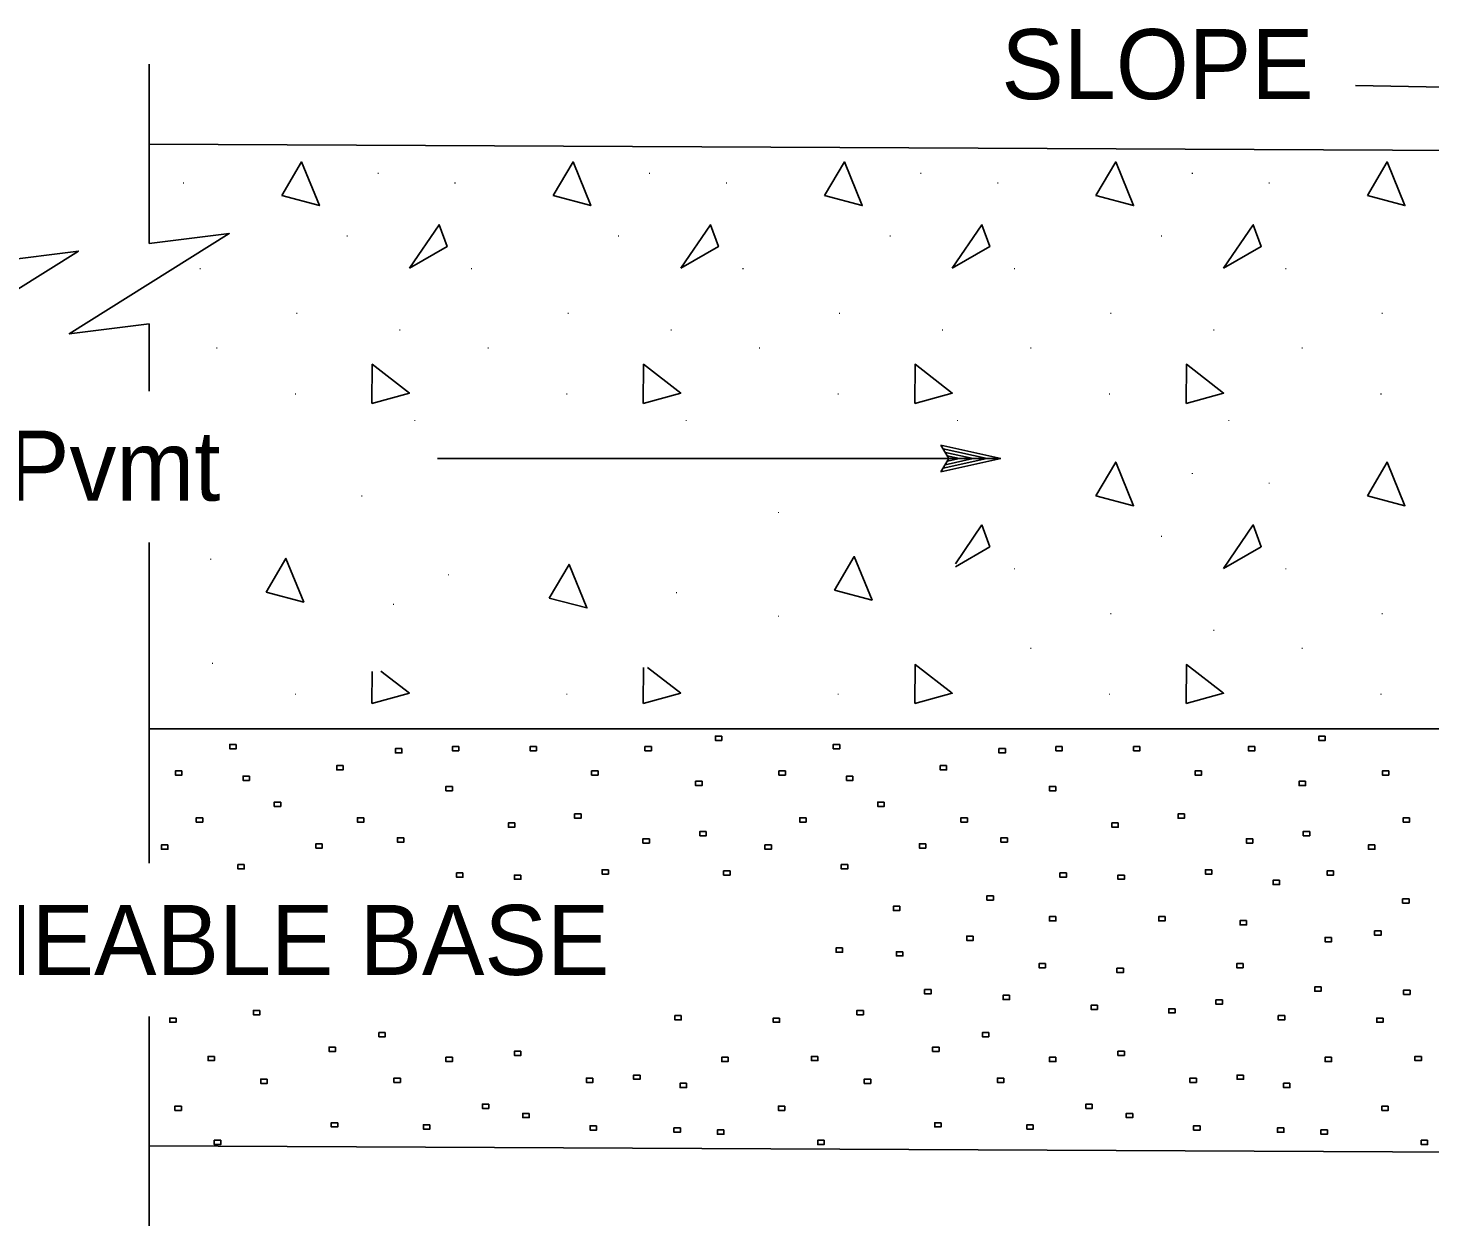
# Model space of a CAD drawing. Extents: x -894 to 866, y -476 to 714.
# Drawn here: x -412.6 to -272.5, y -289.4 to -169.7 of the extents above; entities that cross this region are included whole.
import ezdxf

# ---------------------------------------------------------------- set-up
doc = ezdxf.new("R2010")
doc.units = 0
for name, color, linetype in [('56 Stage 3 Anno', 7, 'Continuous'), ('57 Undefined', 7, 'Continuous'), ('59 Sndwall Anno', 7, 'Continuous'), ('60 Nongeo Data', 7, 'Continuous')]:
    doc.layers.add(name, color=color, linetype=linetype)

msp = doc.modelspace()

# ---------------------------------------------------------------- linework, layer by layer
at = {"layer": '56 Stage 3 Anno'}
for p, q in [((-279.9142, -175.4239), (-263.0599, -175.718)), ((-320.5685, -212.702), (-321.3685, -211.3619)), ((-321.3685, -211.3619), (-321.3685, -211.3619)), ((-321.3685, -211.3619), (-315.3685, -212.702)), ((-371.7022, -212.702), (-315.3685, -212.702)), ((-315.3685, -212.702), (-321.3685, -214.032)), ((-321.3685, -214.032), (-320.5685, -212.702)), ((-321.1519, -211.7178), (-316.7484, -212.7013)), ((-316.7594, -212.7052), (-321.1338, -213.6725)), ((-318.1311, -212.6997), (-320.9563, -213.3261)), ((-320.9181, -212.0772), (-318.1311, -212.6997)), ((-320.7421, -212.4241), (-319.5126, -212.6985)), ((-319.5126, -212.6985), (-320.7216, -212.9666)), ((-315.3685, -212.702), (-315.3685, -212.702)), ((-321.3685, -214.032), (-321.3685, -214.032))]:
    msp.add_line(p, q, dxfattribs=at)
at = {"layer": '59 Sndwall Anno'}
for points in [[(-387.2463, -186.4231), (-385.2683, -183.0585), (-383.4876, -187.4121)], [(-360.1192, -186.4231), (-358.1416, -183.0585), (-356.3609, -187.4121)], [(-332.9925, -186.4231), (-331.0149, -183.0585), (-329.2342, -187.4121)], [(-305.8657, -186.4231), (-303.8882, -183.0585), (-302.1075, -187.4121)], [(-278.739, -186.4231), (-276.7615, -183.0585), (-274.9808, -187.4121)], [(-374.4896, -193.6857), (-371.5231, -189.3322), (-370.7314, -191.5081)], [(-347.3629, -193.6857), (-344.3964, -189.3322), (-343.6046, -191.5081)], [(-320.2362, -193.6857), (-317.2697, -189.3322), (-316.4779, -191.5081)], [(-293.1095, -193.6857), (-290.1429, -189.3322), (-289.3508, -191.5081)], [(-378.2388, -207.1829), (-378.2085, -203.2802), (-374.4896, -206.1601)], [(-351.1121, -207.1829), (-351.0818, -203.2802), (-347.3629, -206.1601)], [(-323.9854, -207.1829), (-323.9551, -203.2802), (-320.2362, -206.1601)], [(-296.8587, -207.1829), (-296.8284, -203.2802), (-293.1095, -206.1601)], [(-305.8657, -216.423), (-303.8882, -213.0585), (-302.1075, -217.412)], [(-278.739, -216.423), (-276.7615, -213.0585), (-274.9808, -217.412)], [(-293.1095, -223.6856), (-290.1429, -219.3321), (-289.3508, -221.5081)], [(-388.8175, -226.0486), (-386.84, -222.6837), (-385.0593, -227.0372)], [(-332.0106, -225.8522), (-330.0326, -222.4872), (-328.2519, -226.8411)], [(-360.5121, -226.638), (-358.5345, -223.273), (-356.7538, -227.6266)], [(-323.9854, -237.1828), (-323.9551, -233.2801), (-320.2362, -236.16)], [(-296.8587, -237.1828), (-296.8284, -233.2801), (-293.1095, -236.16)], [(-343.2657, -240.4384), (-343.9109, -240.4384), (-343.9109, -240.8687), (-343.2657, -240.8687)], [(-282.9422, -240.4384), (-283.5874, -240.4384), (-283.5874, -240.8687), (-282.9422, -240.8687)], [(-391.8065, -241.2667), (-392.4518, -241.2667), (-392.4518, -241.697), (-391.8065, -241.697)], [(-375.2467, -241.6809), (-375.892, -241.6809), (-375.892, -242.1112), (-375.2467, -242.1112)], [(-369.5542, -241.4738), (-370.1995, -241.4738), (-370.1995, -241.9041), (-369.5542, -241.9041)], [(-361.792, -241.4738), (-362.4373, -241.4738), (-362.4373, -241.9041), (-361.792, -241.9041)], [(-350.3034, -241.4738), (-350.9487, -241.4738), (-350.9487, -241.9041), (-350.3034, -241.9041)], [(-331.483, -241.2667), (-332.1283, -241.2667), (-332.1283, -241.697), (-331.483, -241.697)], [(-314.9232, -241.6809), (-315.5685, -241.6809), (-315.5685, -242.1112), (-314.9232, -242.1112)], [(-309.2307, -241.4738), (-309.876, -241.4738), (-309.876, -241.9041), (-309.2307, -241.9041)], [(-301.4685, -241.4738), (-302.1138, -241.4738), (-302.1138, -241.9041), (-301.4685, -241.9041)], [(-289.9799, -241.4738), (-290.6252, -241.4738), (-290.6252, -241.9041), (-289.9799, -241.9041)], [(-381.118, -243.3876), (-381.7632, -243.3876), (-381.7632, -243.8179), (-381.118, -243.8179)], [(-320.7944, -243.3876), (-321.4397, -243.3876), (-321.4397, -243.8179), (-320.7944, -243.8179)], [(-397.2392, -243.908), (-397.8845, -243.908), (-397.8845, -244.3383), (-397.2392, -244.3383)], [(-390.4786, -244.4285), (-391.1238, -244.4285), (-391.1238, -244.8588), (-390.4786, -244.8588)], [(-355.6365, -243.908), (-356.2818, -243.908), (-356.2818, -244.3383), (-355.6365, -244.3383)], [(-345.2361, -244.949), (-345.8814, -244.949), (-345.8814, -245.3793), (-345.2361, -245.3793)], [(-336.9157, -243.908), (-337.561, -243.908), (-337.561, -244.3383), (-336.9157, -244.3383)], [(-330.1551, -244.4285), (-330.8003, -244.4285), (-330.8003, -244.8588), (-330.1551, -244.8588)], [(-295.313, -243.908), (-295.9583, -243.908), (-295.9583, -244.3383), (-295.313, -244.3383)], [(-284.9126, -244.949), (-285.5579, -244.949), (-285.5579, -245.3793), (-284.9126, -245.3793)], [(-276.5922, -243.908), (-277.2374, -243.908), (-277.2374, -244.3383), (-276.5922, -244.3383)], [(-370.1975, -245.4691), (-370.8428, -245.4691), (-370.8428, -245.8994), (-370.1975, -245.8994)], [(-309.874, -245.4691), (-310.5193, -245.4691), (-310.5193, -245.8994), (-309.874, -245.8994)], [(-387.3585, -247.0301), (-388.0038, -247.0301), (-388.0038, -247.4604), (-387.3585, -247.4604)], [(-327.035, -247.0301), (-327.6803, -247.0301), (-327.6803, -247.4604), (-327.035, -247.4604)], [(-395.1589, -248.5911), (-395.8041, -248.5911), (-395.8041, -249.0214), (-395.1589, -249.0214)], [(-379.038, -248.5911), (-379.6833, -248.5911), (-379.6833, -249.0214), (-379.038, -249.0214)], [(-363.957, -249.1116), (-364.6022, -249.1116), (-364.6022, -249.5419), (-363.957, -249.5419)], [(-357.3416, -248.2053), (-357.9869, -248.2053), (-357.9869, -248.6356), (-357.3416, -248.6356)], [(-334.8354, -248.5911), (-335.4806, -248.5911), (-335.4806, -249.0214), (-334.8354, -249.0214)], [(-318.7145, -248.5911), (-319.3598, -248.5911), (-319.3598, -249.0214), (-318.7145, -249.0214)], [(-303.6335, -249.1116), (-304.2787, -249.1116), (-304.2787, -249.5419), (-303.6335, -249.5419)], [(-297.0181, -248.2053), (-297.6634, -248.2053), (-297.6634, -248.6356), (-297.0181, -248.6356)], [(-274.5119, -248.5911), (-275.1571, -248.5911), (-275.1571, -249.0214), (-274.5119, -249.0214)], [(-375.0396, -250.5872), (-375.6849, -250.5872), (-375.6849, -251.0175), (-375.0396, -251.0175)], [(-350.5105, -250.6911), (-351.1558, -250.6911), (-351.1558, -251.1214), (-350.5105, -251.1214)], [(-344.818, -249.9659), (-345.4633, -249.9659), (-345.4633, -250.3962), (-344.818, -250.3962)], [(-314.7161, -250.5872), (-315.3614, -250.5872), (-315.3614, -251.0175), (-314.7161, -251.0175)], [(-290.187, -250.6911), (-290.8323, -250.6911), (-290.8323, -251.1214), (-290.187, -251.1214)], [(-284.4945, -249.9659), (-285.1398, -249.9659), (-285.1398, -250.3962), (-284.4945, -250.3962)], [(-398.6372, -251.3123), (-399.2825, -251.3123), (-399.2825, -251.7427), (-398.6372, -251.7427)], [(-383.1983, -251.1931), (-383.8435, -251.1931), (-383.8435, -251.6234), (-383.1983, -251.6234)], [(-338.3137, -251.3123), (-338.959, -251.3123), (-338.959, -251.7427), (-338.3137, -251.7427)], [(-322.8748, -251.1931), (-323.52, -251.1931), (-323.52, -251.6234), (-322.8748, -251.6234)], [(-277.9902, -251.3123), (-278.6355, -251.3123), (-278.6355, -251.7427), (-277.9902, -251.7427)], [(-390.9986, -253.2745), (-391.6439, -253.2745), (-391.6439, -253.7049), (-390.9986, -253.7049)], [(-330.6751, -253.2745), (-331.3204, -253.2745), (-331.3204, -253.7049), (-330.6751, -253.7049)], [(-369.1404, -254.1084), (-369.7857, -254.1084), (-369.7857, -254.5387), (-369.1404, -254.5387)], [(-363.3444, -254.3155), (-363.9896, -254.3155), (-363.9896, -254.7458), (-363.3444, -254.7458)], [(-354.5964, -253.795), (-355.2416, -253.795), (-355.2416, -254.2253), (-354.5964, -254.2253)], [(-342.4377, -253.9013), (-343.083, -253.9013), (-343.083, -254.3316), (-342.4377, -254.3316)], [(-308.8169, -254.1084), (-309.4622, -254.1084), (-309.4622, -254.5387), (-308.8169, -254.5387)], [(-303.0209, -254.3155), (-303.6661, -254.3155), (-303.6661, -254.7458), (-303.0209, -254.7458)], [(-294.2728, -253.795), (-294.9181, -253.795), (-294.9181, -254.2253), (-294.2728, -254.2253)], [(-287.5126, -254.8356), (-288.1579, -254.8356), (-288.1579, -255.2659), (-287.5126, -255.2659)], [(-282.1142, -253.9013), (-282.7595, -253.9013), (-282.7595, -254.3316), (-282.1142, -254.3316)], [(-316.1145, -256.3966), (-316.7598, -256.3966), (-316.7598, -256.8269), (-316.1145, -256.8269)], [(-325.4748, -257.4371), (-326.12, -257.4371), (-326.12, -257.8675), (-325.4748, -257.8675)], [(-274.5749, -256.6974), (-275.2201, -256.6974), (-275.2201, -257.1277), (-274.5749, -257.1277)], [(-309.874, -258.4781), (-310.5193, -258.4781), (-310.5193, -258.9084), (-309.874, -258.9084)], [(-298.9532, -258.4781), (-299.5984, -258.4781), (-299.5984, -258.9084), (-298.9532, -258.9084)], [(-290.8079, -258.8722), (-291.4532, -258.8722), (-291.4532, -259.3025), (-290.8079, -259.3025)], [(-318.1315, -260.4257), (-318.7767, -260.4257), (-318.7767, -260.856), (-318.1315, -260.856)], [(-282.3122, -260.5596), (-282.9575, -260.5596), (-282.9575, -260.9899), (-282.3122, -260.9899)], [(-277.3693, -259.908), (-278.0146, -259.908), (-278.0146, -260.3383), (-277.3693, -260.3383)], [(-331.1952, -261.6001), (-331.8405, -261.6001), (-331.8405, -262.0304), (-331.1952, -262.0304)], [(-325.1696, -261.9793), (-325.8149, -261.9793), (-325.8149, -262.4096), (-325.1696, -262.4096)], [(-310.9142, -263.1611), (-311.5594, -263.1611), (-311.5594, -263.5915), (-310.9142, -263.5915)], [(-291.1528, -263.1611), (-291.7981, -263.1611), (-291.7981, -263.5915), (-291.1528, -263.5915)], [(-303.1244, -263.6363), (-303.7697, -263.6363), (-303.7697, -264.0667), (-303.1244, -264.0667)], [(-322.3547, -265.7631), (-323, -265.7631), (-323, -266.1934), (-322.3547, -266.1934)], [(-283.3563, -265.5005), (-284.0016, -265.5005), (-284.0016, -265.9308), (-283.3563, -265.9308)], [(-274.4713, -265.8111), (-275.1166, -265.8111), (-275.1166, -266.2415), (-274.4713, -266.2415)], [(-314.509, -266.3289), (-315.1543, -266.3289), (-315.1543, -266.7592), (-314.509, -266.7592)], [(-305.7138, -267.3241), (-306.359, -267.3241), (-306.359, -267.7544), (-305.7138, -267.7544)], [(-293.2331, -266.8037), (-293.8784, -266.8037), (-293.8784, -267.234), (-293.2331, -267.234)], [(-397.8093, -268.6072), (-398.4545, -268.6072), (-398.4545, -269.0375), (-397.8093, -269.0375)], [(-389.4388, -267.8446), (-390.0841, -267.8446), (-390.0841, -268.2749), (-389.4388, -268.2749)], [(-347.316, -268.3647), (-347.9613, -268.3647), (-347.9613, -268.795), (-347.316, -268.795)], [(-337.4858, -268.6072), (-338.131, -268.6072), (-338.131, -269.0375), (-337.4858, -269.0375)], [(-329.1153, -267.8446), (-329.7606, -267.8446), (-329.7606, -268.2749), (-329.1153, -268.2749)], [(-297.9496, -267.6753), (-298.5949, -267.6753), (-298.5949, -268.1056), (-297.9496, -268.1056)], [(-286.9925, -268.3647), (-287.6378, -268.3647), (-287.6378, -268.795), (-286.9925, -268.795)], [(-277.1623, -268.6072), (-277.8075, -268.6072), (-277.8075, -269.0375), (-277.1623, -269.0375)], [(-376.9026, -270.0572), (-377.5479, -270.0572), (-377.5479, -270.4875), (-376.9026, -270.4875)], [(-316.5791, -270.0572), (-317.2244, -270.0572), (-317.2244, -270.4875), (-316.5791, -270.4875)], [(-381.8707, -271.5068), (-382.516, -271.5068), (-382.516, -271.9371), (-381.8707, -271.9371)], [(-321.5472, -271.5068), (-322.1925, -271.5068), (-322.1925, -271.9371), (-321.5472, -271.9371)], [(-393.9797, -272.4391), (-394.625, -272.4391), (-394.625, -272.8694), (-393.9797, -272.8694)], [(-370.1975, -272.5277), (-370.8428, -272.5277), (-370.8428, -272.958), (-370.1975, -272.958)], [(-363.3444, -271.9214), (-363.9896, -271.9214), (-363.9896, -272.3517), (-363.3444, -272.3517)], [(-342.6357, -272.5277), (-343.281, -272.5277), (-343.281, -272.958), (-342.6357, -272.958)], [(-333.6562, -272.4391), (-334.3015, -272.4391), (-334.3015, -272.8694), (-333.6562, -272.8694)], [(-309.874, -272.5277), (-310.5193, -272.5277), (-310.5193, -272.958), (-309.874, -272.958)], [(-303.0209, -271.9214), (-303.6661, -271.9214), (-303.6661, -272.3517), (-303.0209, -272.3517)], [(-282.3122, -272.5277), (-282.9575, -272.5277), (-282.9575, -272.958), (-282.3122, -272.958)], [(-273.3327, -272.4391), (-273.978, -272.4391), (-273.978, -272.8694), (-273.3327, -272.8694)], [(-375.3979, -274.6092), (-376.0432, -274.6092), (-376.0432, -275.0395), (-375.3979, -275.0395)], [(-356.1566, -274.6092), (-356.8019, -274.6092), (-356.8019, -275.0395), (-356.1566, -275.0395)], [(-351.442, -274.3032), (-352.0873, -274.3032), (-352.0873, -274.7336), (-351.442, -274.7336)], [(-315.0744, -274.6092), (-315.7197, -274.6092), (-315.7197, -275.0395), (-315.0744, -275.0395)], [(-295.8331, -274.6092), (-296.4784, -274.6092), (-296.4784, -275.0395), (-295.8331, -275.0395)], [(-291.1185, -274.3032), (-291.7638, -274.3032), (-291.7638, -274.7336), (-291.1185, -274.7336)], [(-388.7014, -274.7174), (-389.3467, -274.7174), (-389.3467, -275.1477), (-388.7014, -275.1477)], [(-346.796, -275.1292), (-347.4412, -275.1292), (-347.4412, -275.5595), (-346.796, -275.5595)], [(-328.3779, -274.7174), (-329.0232, -274.7174), (-329.0232, -275.1477), (-328.3779, -275.1477)], [(-286.4725, -275.1292), (-287.1177, -275.1292), (-287.1177, -275.5595), (-286.4725, -275.5595)], [(-397.2919, -277.4099), (-397.9372, -277.4099), (-397.9372, -277.8402), (-397.2919, -277.8402)], [(-366.5573, -277.2107), (-367.2026, -277.2107), (-367.2026, -277.641), (-366.5573, -277.641)], [(-336.9684, -277.4099), (-337.6137, -277.4099), (-337.6137, -277.8402), (-336.9684, -277.8402)], [(-306.2338, -277.2107), (-306.8791, -277.2107), (-306.8791, -277.641), (-306.2338, -277.641)], [(-276.6449, -277.4099), (-277.2902, -277.4099), (-277.2902, -277.8402), (-276.6449, -277.8402)], [(-362.5164, -278.1347), (-363.1617, -278.1347), (-363.1617, -278.5651), (-362.5164, -278.5651)], [(-302.1929, -278.1347), (-302.8382, -278.1347), (-302.8382, -278.5651), (-302.1929, -278.5651)], [(-381.6636, -279.067), (-382.3089, -279.067), (-382.3089, -279.4973), (-381.6636, -279.4973)], [(-372.4522, -279.2741), (-373.0975, -279.2741), (-373.0975, -279.7044), (-372.4522, -279.7044)], [(-355.7889, -279.3776), (-356.4341, -279.3776), (-356.4341, -279.808), (-355.7889, -279.808)], [(-347.4058, -279.5847), (-348.0511, -279.5847), (-348.0511, -280.015), (-347.4058, -280.015)], [(-343.0586, -279.7918), (-343.7039, -279.7918), (-343.7039, -280.2221), (-343.0586, -280.2221)], [(-321.3401, -279.067), (-321.9854, -279.067), (-321.9854, -279.4973), (-321.3401, -279.4973)], [(-312.1287, -279.2741), (-312.774, -279.2741), (-312.774, -279.7044), (-312.1287, -279.7044)], [(-295.4654, -279.3776), (-296.1106, -279.3776), (-296.1106, -279.808), (-295.4654, -279.808)], [(-287.0823, -279.5847), (-287.7276, -279.5847), (-287.7276, -280.015), (-287.0823, -280.015)], [(-282.7351, -279.7918), (-283.3804, -279.7918), (-283.3804, -280.2221), (-282.7351, -280.2221)], [(-393.3589, -280.8276), (-394.0041, -280.8276), (-394.0041, -281.258), (-393.3589, -281.258)], [(-333.0354, -280.8276), (-333.6806, -280.8276), (-333.6806, -281.258), (-333.0354, -281.258)], [(-272.7119, -280.8276), (-273.3571, -280.8276), (-273.3571, -281.258), (-272.7119, -281.258)]]:
    msp.add_lwpolyline(points, close=True, dxfattribs=at)
for points in [[(-319.9228, -223.2258), (-317.2697, -219.3321)], [(-317.2697, -219.3321), (-316.4779, -221.5081)], [(-316.4779, -221.5081), (-319.9228, -223.5041)], [(-378.2388, -237.1828), (-378.2136, -233.9675)], [(-377.3365, -233.9553), (-374.4896, -236.16)], [(-351.1121, -237.1828), (-351.0842, -233.5907)], [(-350.6877, -233.5852), (-347.3629, -236.16)], [(-374.4896, -236.16), (-378.2388, -237.1828)], [(-347.3629, -236.16), (-351.1121, -237.1828)]]:
    msp.add_lwpolyline(points, dxfattribs=at)
at = {"layer": '60 Nongeo Data'}
for p, q in [((-400.499, -191.2215), (-400.499, -173.2909)), ((-400.499, -181.2908), (-183.6754, -182.3007)), ((-400.499, -205.9624), (-400.499, -199.2215)), ((-400.499, -253.1378), (-400.499, -221.0915)), ((-400.499, -239.7045), (-136.9216, -239.7045)), ((-400.499, -289.3875), (-400.499, -268.4619)), ((-400.499, -281.3875), (-182.2794, -282.4036))]:
    msp.add_line(p, q, dxfattribs=at)
for points in [[(-400.499, -191.2215), (-392.499, -190.2215), (-408.499, -200.2215), (-400.499, -199.2215)], [(-415.5809, -192.9672), (-407.5809, -191.9672), (-423.5809, -201.9672), (-415.5809, -200.9672)]]:
    msp.add_lwpolyline(points, dxfattribs=at)

# ---------------------------------------------------------------- texts
at = {"layer": '57 Undefined'}
for s, p in [('SLOPE', (-315.3247, -176.7798)), ('Conc Pvmt', (-439.1674, -216.9067)), ('TREATED PERMEABLE BASE', (-485.5941, -264.3041))]:
    msp.add_text(s, height=7, dxfattribs=at).set_placement(p)
at = {"layer": '59 Sndwall Anno'}
for p in [(-377.7628, -184.2534), (-350.6361, -184.2534), (-323.5094, -184.2534), (-296.3827, -184.2534), (-397.212, -185.2227), (-370.0853, -185.2227), (-342.9586, -185.2227), (-315.8319, -185.2227), (-288.7051, -185.2227), (-380.8538, -190.5266), (-353.7271, -190.5266), (-326.5999, -190.5266), (-299.4732, -190.5266), (-395.5506, -193.7853), (-368.4239, -193.7853), (-341.2972, -193.7853), (-314.1704, -193.7853), (-287.0437, -193.7853), (-385.9018, -198.2585), (-358.7751, -198.2585), (-331.6484, -198.2585), (-304.5216, -198.2585), (-277.3949, -198.2585), (-375.6136, -199.9199), (-348.4869, -199.9199), (-321.3602, -199.9199), (-294.2335, -199.9199), (-393.9041, -201.7148), (-366.7774, -201.7148), (-339.6503, -201.7148), (-312.5236, -201.7148), (-285.3969, -201.7148), (-386.0298, -206.3097), (-358.903, -206.3097), (-331.7759, -206.3097), (-304.6492, -206.3097), (-277.5225, -206.3097), (-374.1089, -208.9553), (-346.9822, -208.9553), (-319.8555, -208.9553), (-292.7288, -208.9553), (-296.3827, -214.2534), (-288.7051, -215.2227), (-379.4021, -216.5139), (-337.7524, -218.1469), (-299.4732, -220.5266), (-394.5081, -222.8116), (-314.1704, -223.7852), (-287.0437, -223.7852), (-370.7392, -224.3833), (-347.9527, -226.151), (-376.2396, -227.3297), (-337.7377, -228.5085), (-304.5216, -228.2585), (-277.3949, -228.2585), (-294.2335, -229.9199), (-312.5236, -231.7148), (-285.3969, -231.7148), (-394.3116, -233.223), (-386.0298, -236.3096), (-358.903, -236.3096), (-331.7759, -236.3096), (-304.6492, -236.3096), (-277.5225, -236.3096)]:
    msp.add_text('.', height=0.8, dxfattribs=at).set_placement(p)

doc.saveas('drawing.dxf')
